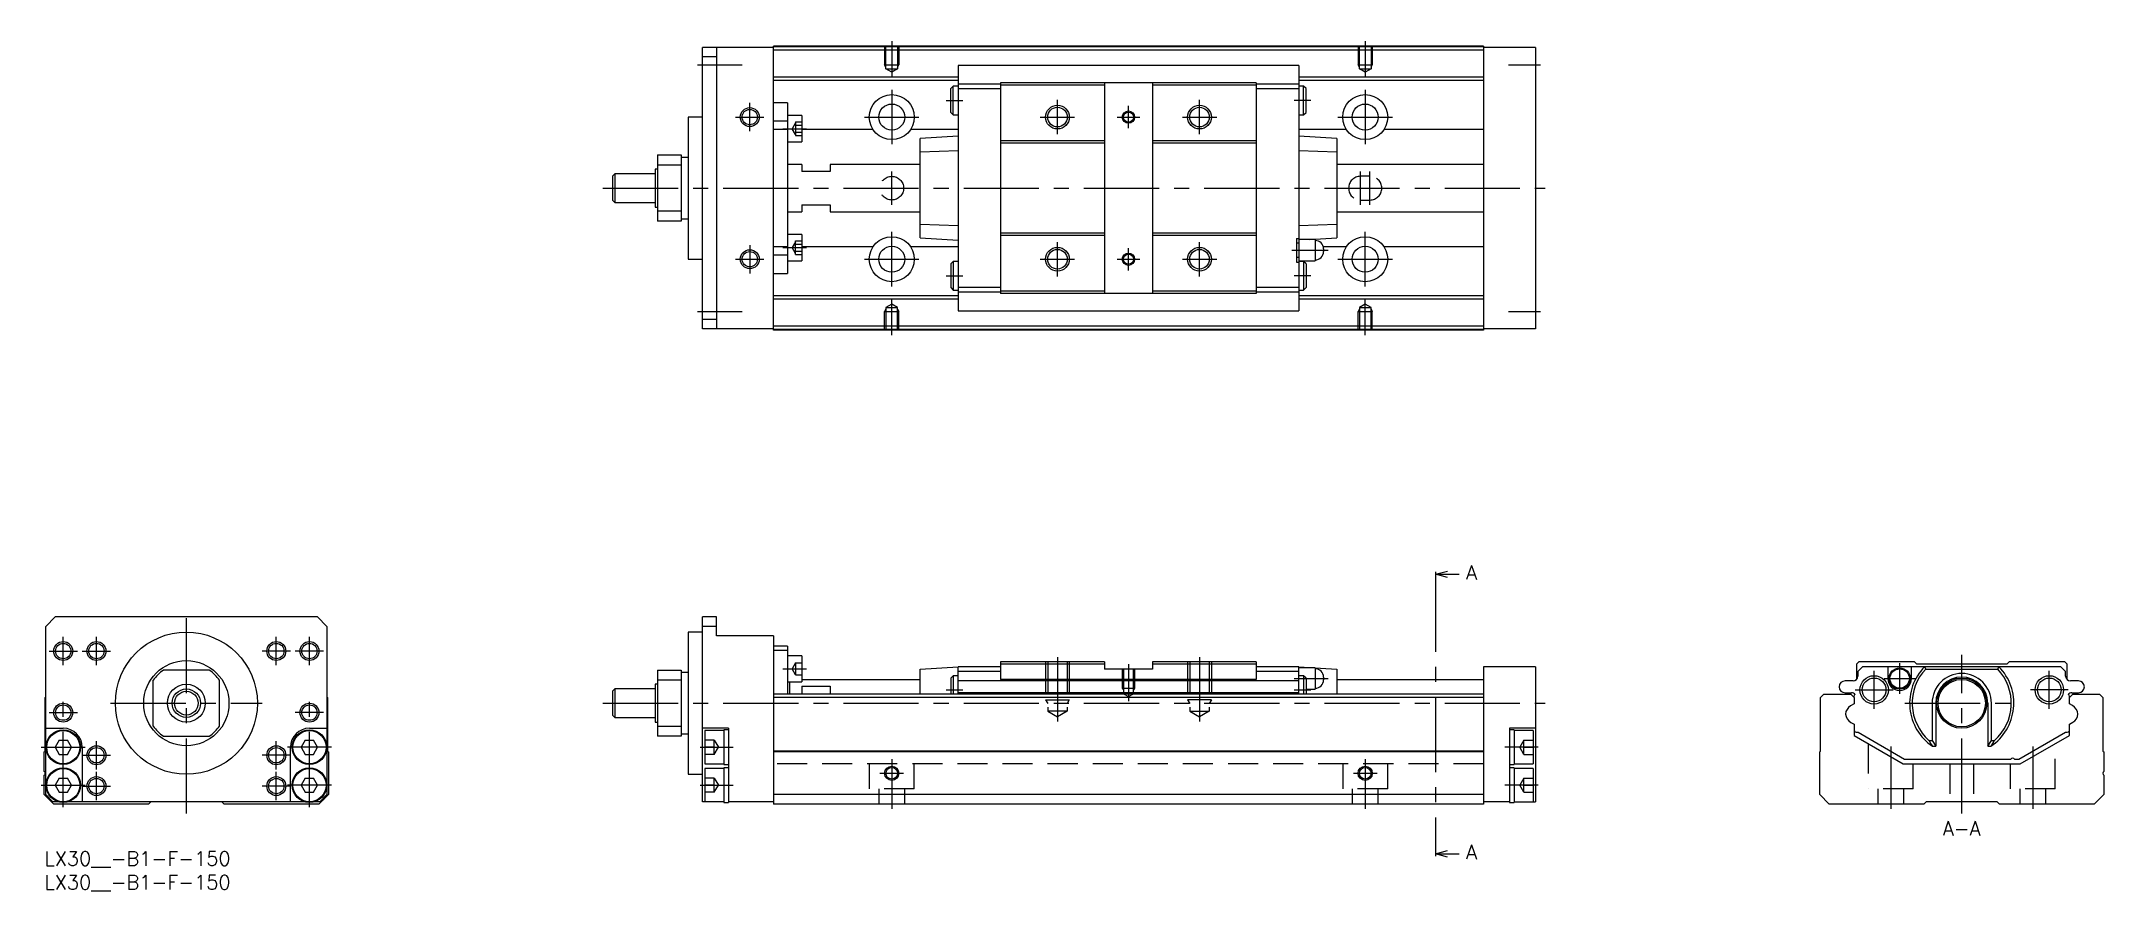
# Model space of a CAD drawing. Extents: x -1 to 435, y -8 to 171.
import ezdxf

# ---------------------------------------------------------------- set-up
doc = ezdxf.new("R2010")
doc.units = 0
doc.header["$LTSCALE"] = 0.5
doc.linetypes.add('CENTER', pattern=[50.8, 31.75, -6.35, 6.35, -6.35])
doc.linetypes.add('DASHED', pattern=[19.05, 12.7, -6.35])
for name, color, linetype in [('MSM_CENTER', 1, 'CENTER'), ('MSM_CONTINUOUS', 7, 'CONTINUOUS'), ('MSM_DASHED', 4, 'DASHED'), ('MSM_NARROW', 5, 'CONTINUOUS'), ('MSM_PART_NUMBER', 7, 'CONTINUOUS')]:
    doc.layers.add(name, color=color, linetype=linetype)
doc.styles.get("Standard").update_dxf_attribs({"font": 'txt.shx', "height": 3, "bigfont": 'bigfont.shx'})

# ---------------------------------------------------------------- blocks, each defined once
blk = doc.blocks.new('*U2')
at = {"layer": 'MSM_PART_NUMBER'}
blk.add_text('LX30__-B1-F-150', height=3, dxfattribs=at).set_placement((0, -3))
blk = doc.blocks.new('*U3')
at = {"layer": 'MSM_PART_NUMBER'}
blk.add_text('LX30__-B1-F-150', height=3, dxfattribs=at).set_placement((0, -8))

msp = doc.modelspace()

# ---------------------------------------------------------------- linework, layer by layer
at = {"layer": 'MSM_CENTER'}
for p, q in [((179, 171), (179, 163.49)), ((279, 171), (279, 163.49)), ((138, 166), (147.4, 166)), ((309.25, 166), (316, 166)), ((149, 152), (149, 158)), ((179, 160.75), (179, 149.25)), ((190.5, 158.5), (194, 158.5)), ((214, 151.37), (214, 158.62)), ((229, 152.63), (229, 157.36)), ((244, 151.37), (244, 158.62)), ((267.5, 158.5), (264, 158.5)), ((279, 160.75), (279, 149.25)), ((146, 155), (152, 155)), ((156, 152.55), (161, 152.55)), ((173.25, 155), (184.75, 155)), ((210.38, 155), (217.63, 155)), ((226.64, 155), (231.37, 155)), ((240.38, 155), (247.63, 155)), ((273.25, 155), (284.75, 155)), ((118, 140), (317, 140)), ((179, 136.5), (179, 143.5)), ((278, 136.5), (278, 143.5)), ((280, 136.5), (280, 143.5)), ((179, 119.25), (179, 130.75)), ((279, 119.25), (279, 130.75)), ((149, 128), (149, 122)), ((156, 127.44), (161, 127.44)), ((214, 121.37), (214, 128.62)), ((229, 122.63), (229, 127.36)), ((244, 121.37), (244, 128.62)), ((263.5, 126.9), (271.2, 126.9)), ((146, 125), (152, 125)), ((173.25, 125), (184.75, 125)), ((210.38, 125), (217.63, 125)), ((226.64, 125), (231.37, 125)), ((240.38, 125), (247.63, 125)), ((273.25, 125), (284.75, 125)), ((190.5, 121.5), (194, 121.5)), ((267.5, 121.5), (264, 121.5)), ((138, 114), (147.4, 114)), ((179, 109), (179, 116.51)), ((279, 109), (279, 116.51)), ((309.25, 114), (316, 114)), ((293.88, 58), (293.88, 0)), ((30, 8), (30, 51.5)), ((4, 39.3), (4, 45.3)), ((11, 39.3), (11, 45.3)), ((49, 39.3), (49, 45.3)), ((56, 39.3), (56, 45.3)), ((1, 42.3), (7, 42.3)), ((8, 42.3), (14, 42.3)), ((52, 42.3), (46, 42.3)), ((59, 42.3), (53, 42.3)), ((214, 41), (214, 27.41)), ((229, 39.5), (229, 31.69)), ((244, 41), (244, 27.41)), ((391.9, 33.25), (391.9, 39.75)), ((405, 8), (405, 41.5)), ((156, 38.55), (161, 38.55)), ((264, 36.5), (271.2, 36.5)), ((386.5, 30.1), (386.5, 38.1)), ((388.65, 36.5), (395.15, 36.5)), ((423.5, 30.1), (423.5, 38.1)), ((4, 9.35), (4, 32.3)), ((14, 31.3), (46, 31.3)), ((56, 9.35), (56, 32.3)), ((118, 31.3), (317, 31.3)), ((190.5, 34.1), (194, 34.1)), ((264, 34.1), (267.5, 34.1)), ((382.5, 34.1), (390.5, 34.1)), ((393, 31.3), (417, 31.3)), ((427.5, 34.1), (419.5, 34.1)), ((1, 29.3), (7, 29.3)), ((59, 29.3), (53, 29.3)), ((-0.65, 22), (8.65, 22)), ((11, 17.3), (11, 23.3)), ((49, 17.3), (49, 23.3)), ((60.65, 22), (51.35, 22)), ((138.5, 22), (145.5, 22)), ((315.5, 22), (308.5, 22)), ((390, 22.18), (390, 9)), ((420, 22.18), (420, 9)), ((8, 20.3), (14, 20.3)), ((52, 20.3), (46, 20.3)), ((179, 19.5), (179, 9)), ((279, 19.5), (279, 9)), ((-0.65, 14), (8.65, 14)), ((8, 13.8), (14, 13.8)), ((11, 10.8), (11, 16.8)), ((52, 13.8), (46, 13.8)), ((49, 10.8), (49, 16.8)), ((60.65, 14), (51.35, 14)), ((138.5, 14), (145.5, 14)), ((176.5, 16.5), (181.5, 16.5)), ((276.5, 16.5), (281.5, 16.5)), ((315.5, 14), (308.5, 14))]:
    msp.add_line(p, q, dxfattribs=at)
at = {"layer": 'MSM_CONTINUOUS'}
for p, q in [((304, 170), (154, 170)), ((154, 110), (154, 170)), ((304, 170), (304, 110)), ((154, 169.7), (139, 169.7)), ((139, 110.3), (139, 169.7)), ((142, 167.7), (139, 167.7)), ((142, 169.7), (142, 110.3)), ((304, 169.8), (154, 169.8)), ((304, 169.1), (154, 169.1)), ((265, 165.9), (193, 165.9)), ((193, 165.9), (193, 114.1)), ((265, 165.9), (265, 114.1)), ((315, 169.7), (304, 169.7)), ((315, 169.7), (315, 110.3)), ((193, 163.45), (154, 163.45)), ((193, 162.75), (154, 162.75)), ((192, 161.5), (191.5, 161)), ((193, 161.5), (192, 161.5)), ((192, 155.5), (192, 161.5)), ((202, 161.95), (193, 161.95)), ((256, 162.25), (202, 162.25)), ((202, 162.25), (202, 117.75)), ((223.9, 161.75), (202, 161.75)), ((223.9, 162.25), (223.9, 117.75)), ((234.1, 162.25), (234.1, 117.75)), ((256, 161.75), (234.1, 161.75)), ((256, 162.25), (256, 117.75)), ((265, 161.95), (256, 161.95)), ((304, 163.45), (265, 163.45)), ((304, 162.75), (265, 162.75)), ((266, 161.5), (265, 161.5)), ((266.5, 161), (266, 161.5)), ((266, 155.5), (266, 161.5)), ((157, 158), (154, 158)), ((157, 158), (157, 122)), ((191.5, 156), (191.5, 161)), ((202, 160.95), (193, 160.95)), ((265, 160.95), (256, 160.95)), ((266.5, 156), (266.5, 161)), ((136, 155), (136, 125)), ((139, 155), (136, 155)), ((157, 154.13), (154, 154.13)), ((160, 155.3), (157, 155.3)), ((160, 155.3), (160, 149.8)), ((191.5, 156), (192, 155.5)), ((192, 155.5), (193, 155.5)), ((265, 155.5), (266, 155.5)), ((266, 155.5), (266.5, 156)), ((157, 152.38), (154, 152.38)), ((157, 149.8), (160, 149.8)), ((175.05, 152.36), (160, 152.36)), ((193, 152.36), (182.95, 152.36)), ((193, 151), (185, 150.47)), ((185, 129.53), (185, 150.47)), ((223.9, 150), (202, 150)), ((223.9, 149.5), (202, 149.5)), ((256, 150), (234.1, 150)), ((256, 149.5), (234.1, 149.5)), ((275.05, 152.36), (265, 152.36)), ((273, 150.47), (265, 151)), ((273, 150.47), (273, 129.53)), ((304, 152.36), (282.95, 152.36)), ((129, 144), (129, 136)), ((129.5, 144), (129, 144)), ((129.5, 147), (134.5, 147)), ((129.5, 147), (129.5, 133)), ((134.5, 144.82), (129.5, 144.82)), ((134.5, 147), (134.5, 133)), ((136, 146.5), (134.5, 146.5)), ((160, 145), (157, 145)), ((160, 145), (160, 143.5)), ((166, 145), (166, 143.5)), ((185, 145), (166, 145)), ((193, 147.86), (185, 147.6)), ((273, 147.6), (265, 147.86)), ((304, 145), (273, 145)), ((120.5, 143), (120, 142.5)), ((120, 142.5), (120, 137.5)), ((120.5, 143), (120.5, 137)), ((129, 143), (120.5, 143)), ((166, 143.5), (160, 143.5)), ((120, 137.5), (120.5, 137)), ((120.5, 137), (129, 137)), ((129, 136), (129.5, 136)), ((129.5, 135.18), (134.5, 135.18)), ((160, 136.5), (166, 136.5)), ((160, 136.5), (160, 135)), ((166, 136.5), (166, 135)), ((134.5, 133), (129.5, 133)), ((134.5, 133.5), (136, 133.5)), ((157, 135), (160, 135)), ((166, 135), (185, 135)), ((185, 132.4), (193, 132.14)), ((265, 132.14), (273, 132.4)), ((273, 135), (304, 135)), ((157, 127.62), (154, 127.62)), ((160, 130.19), (157, 130.19)), ((160, 130.19), (160, 124.69)), ((175.05, 127.64), (160, 127.64)), ((193, 127.64), (182.95, 127.64)), ((185, 129.53), (193, 129)), ((223.9, 130.5), (202, 130.5)), ((223.9, 130), (202, 130)), ((256, 130.5), (234.1, 130.5)), ((256, 130), (234.1, 130)), ((264.5, 129.4), (264.5, 124.4)), ((264.5, 129.4), (265, 129.4)), ((265, 128.4), (264.5, 128.4)), ((268.45, 129.15), (265, 129.15)), ((267.26, 129.15), (273, 129.53)), ((268.45, 129.15), (268.45, 124.65)), ((275.05, 127.64), (270.14, 127.64)), ((270.2, 127.2), (270.2, 126.6)), ((304, 127.64), (282.95, 127.64)), ((136, 125), (139, 125)), ((157, 125.87), (154, 125.87)), ((154, 122), (157, 122)), ((157, 124.69), (160, 124.69)), ((192, 124.5), (191.5, 124)), ((191.5, 124), (191.5, 119)), ((192, 124.5), (192, 118.5)), ((193, 124.5), (192, 124.5)), ((264.5, 125.4), (265, 125.4)), ((264.5, 124.4), (265, 124.4)), ((265, 124.65), (268.45, 124.65)), ((266, 124.5), (265, 124.5)), ((266, 124.5), (266, 118.5)), ((266.5, 124), (266, 124.5)), ((266.5, 124), (266.5, 119)), ((191.5, 119), (192, 118.5)), ((192, 118.5), (193, 118.5)), ((202, 119.05), (193, 119.05)), ((202, 118.05), (193, 118.05)), ((223.9, 118.25), (202, 118.25)), ((256, 117.75), (202, 117.75)), ((256, 118.25), (234.1, 118.25)), ((265, 119.05), (256, 119.05)), ((265, 118.05), (256, 118.05)), ((265, 118.5), (266, 118.5)), ((266, 118.5), (266.5, 119)), ((193, 117.25), (154, 117.25)), ((193, 116.55), (154, 116.55)), ((193, 114.1), (265, 114.1)), ((304, 117.25), (265, 117.25)), ((304, 116.55), (265, 116.55)), ((142, 112.3), (139, 112.3)), ((154, 110.3), (139, 110.3)), ((304, 110.9), (154, 110.9)), ((304, 110.2), (154, 110.2)), ((304, 110), (154, 110)), ((315, 110.3), (304, 110.3)), ((293.88, 58.5), (296.38, 59.17)), ((293.88, 59), (293.88, 58)), ((296.38, 57.83), (293.88, 58.5)), ((293.88, 58.5), (298.88, 58.5)), ((2.3, 49.5), (0.3, 47.5)), ((57.7, 49.5), (2.3, 49.5)), ((59.7, 47.5), (57.7, 49.5)), ((139, 10.5), (139, 49.5)), ((142, 49.5), (139, 49.5)), ((142, 45.5), (142, 49.5)), ((0.3, 12), (0.3, 47.5)), ((59.7, 47.5), (59.7, 12)), ((139, 46.3), (136, 46.3)), ((136, 46.3), (136, 16.3)), ((142, 47.5), (139, 47.5)), ((154, 45.5), (142, 45.5)), ((154, 45.5), (154, 10)), ((157, 43.3), (154, 43.3)), ((157, 42.45), (154, 42.45)), ((157, 43.3), (157, 33.2)), ((160, 41.3), (157, 41.3)), ((160, 41.3), (160, 35.8)), ((202, 40), (202, 36.29)), ((223.9, 40), (202, 40)), ((223.9, 39.5), (202, 39.5)), ((223.9, 40), (223.9, 38.5)), ((256, 40), (234.1, 40)), ((234.1, 40), (234.1, 38.5)), ((256, 39.5), (234.1, 39.5)), ((256, 40), (256, 36.29)), ((383.25, 40), (382.75, 39.5)), ((382.75, 39.5), (382.75, 36.29)), ((395, 40), (383.25, 40)), ((395.5, 39.5), (395, 40)), ((414.5, 39.5), (395.5, 39.5)), ((415, 40), (414.5, 39.5)), ((426.75, 40), (415, 40)), ((427.25, 39.5), (426.75, 40)), ((427.25, 36.29), (427.25, 39.5)), ((23, 26.48), (23, 36.12)), ((34.82, 38.3), (25.18, 38.3)), ((37, 26.48), (37, 36.12)), ((129.5, 35.3), (129, 35.3)), ((129, 35.3), (129, 27.3)), ((129.5, 38.3), (134.5, 38.3)), ((129.5, 38.3), (129.5, 24.3)), ((134.5, 36.12), (129.5, 36.12)), ((134.5, 38.3), (134.5, 24.3)), ((136, 37.8), (134.5, 37.8)), ((157, 35.8), (160, 35.8)), ((157.5, 33.2), (157.5, 35.8)), ((160, 36.3), (185, 36.3)), ((160, 34.87), (166, 34.87)), ((160, 34.87), (160, 33.2)), ((166, 34.87), (166, 33.2)), ((185, 38.5), (193, 39)), ((185, 33.2), (185, 38.5)), ((192, 37.1), (191.5, 36.6)), ((191.5, 36.6), (191.5, 33.2)), ((193, 37.1), (192, 37.1)), ((192, 37.1), (192, 33.2)), ((202, 39), (193, 39)), ((193, 33.2), (193, 39)), ((202, 38), (193, 38)), ((265, 36), (193, 36)), ((256, 36.29), (202, 36.29)), ((234.1, 38.5), (223.9, 38.5)), ((265, 39), (256, 39)), ((265, 38), (256, 38)), ((265, 39), (273, 38.5)), ((265, 33.2), (265, 39)), ((268.45, 38.75), (265, 38.75)), ((266, 37.1), (265, 37.1)), ((266.5, 36.6), (266, 37.1)), ((266, 37.1), (266, 33.2)), ((266.5, 36.6), (266.5, 33.2)), ((268.45, 38.75), (268.45, 34.25)), ((270.2, 36.8), (270.2, 36.2)), ((273, 38.5), (273, 33.2)), ((273, 36.3), (304, 36.3)), ((304, 39), (304, 10)), ((315, 39), (304, 39)), ((315, 39), (315, 10.5)), ((382.05, 36), (380.35, 36)), ((384.05, 39), (383.05, 38)), ((383.05, 38), (383.05, 37)), ((425.95, 39), (384.05, 39)), ((389.4, 39), (389.4, 36.5)), ((394.4, 36.5), (394.4, 39)), ((397.14, 39), (397.4, 38.5)), ((397.4, 38.5), (412.6, 38.5)), ((412.6, 38.5), (412.86, 39)), ((426.95, 38), (425.95, 39)), ((426.95, 37), (426.95, 38)), ((429.65, 36), (427.95, 36)), ((0.2, 32.5), (0.3, 32.6)), ((0.2, 21.2), (0.2, 32.5)), ((59.7, 32.6), (59.8, 32.5)), ((59.8, 32.5), (59.8, 21.2)), ((120.5, 34.3), (120, 33.8)), ((120, 33.8), (120, 28.8)), ((129, 34.3), (120.5, 34.3)), ((120.5, 34.3), (120.5, 28.3)), ((304, 33.2), (154, 33.2)), ((304, 32.5), (154, 32.5)), ((265, 33.5), (193, 33.5)), ((266.5, 34.25), (268.45, 34.25)), ((375.2, 32.5), (375.9, 33.2)), ((375.2, 21.2), (375.2, 32.5)), ((375.9, 33.2), (381.55, 33.2)), ((380.35, 33.5), (381.75, 33.5)), ((382.25, 31.15), (381.5, 30.72)), ((381.55, 33.2), (382.25, 32.5)), ((382.2, 32.7), (382.2, 32.55)), ((382.25, 32.5), (382.25, 31.15)), ((398.74, 31.3), (398.74, 23.45)), ((399.5, 31.3), (399.5, 22.2)), ((410.5, 31.3), (410.5, 22.2)), ((411.26, 23.45), (411.26, 31.3)), ((427.75, 32.5), (428.45, 33.2)), ((427.75, 32.5), (427.8, 32.55)), ((427.75, 31.15), (427.75, 32.5)), ((427.75, 31.15), (427.75, 32.5)), ((428.4, 30.78), (427.75, 31.15)), ((428.4, 30.78), (427.75, 31.15)), ((427.8, 32.55), (427.8, 32.7)), ((428.25, 33.5), (429.65, 33.5)), ((428.45, 33.2), (434.1, 33.2)), ((434.1, 33.2), (434.8, 32.5)), ((434.8, 32.5), (434.8, 21.2)), ((120, 28.8), (120.5, 28.3)), ((120.5, 28.3), (129, 28.3)), ((129, 27.3), (129.5, 27.3)), ((129.5, 26.48), (134.5, 26.48)), ((381.6, 27.22), (382.25, 26.85)), ((382.25, 26.85), (382.25, 24.5)), ((427.75, 26.85), (428.5, 27.28)), ((427.75, 26.85), (428.5, 27.28)), ((427.75, 25.45), (427.75, 26.85)), ((427.75, 24.5), (427.75, 26.85)), ((0.3, 26), (4, 26)), ((3.13, 23.5), (2.27, 22)), ((2.27, 22), (3.13, 20.5)), ((3.13, 23.5), (4.87, 23.5)), ((5.73, 22), (4.87, 23.5)), ((4.87, 20.5), (5.73, 22)), ((8, 22), (8, 10.5)), ((25.18, 24.3), (34.82, 24.3)), ((52, 10.5), (52, 22)), ((55.13, 23.5), (54.27, 22)), ((54.27, 22), (55.13, 20.5)), ((55.13, 23.5), (56.87, 23.5)), ((56, 26), (59.7, 26)), ((57.73, 22), (56.87, 23.5)), ((56.87, 20.5), (57.73, 22)), ((134.5, 24.3), (129.5, 24.3)), ((134.5, 24.8), (136, 24.8)), ((144.5, 26), (139, 26)), ((143.5, 25.5), (139.5, 25.5)), ((139.5, 25.5), (139.5, 18.5)), ((144.5, 25.65), (143.5, 25.65)), ((143.5, 25.65), (143.5, 18.35)), ((144.5, 26), (144.5, 10.35)), ((315, 26), (309.5, 26)), ((309.5, 26), (309.5, 10.35)), ((310.5, 25.65), (309.5, 25.65)), ((310.5, 25.65), (310.5, 18.35)), ((314.5, 25.5), (310.5, 25.5)), ((314.5, 25.5), (314.5, 18.5)), ((382.25, 24.5), (392.64, 18.5)), ((382.7, 25.16), (383.1, 25.16)), ((383.1, 25.16), (392.91, 19.5)), ((398.07, 23.45), (398.74, 23.45)), ((398.74, 23.45), (399.5, 22.2)), ((398.82, 22.2), (399.5, 22.2)), ((410.5, 22.2), (411.26, 23.45)), ((410.5, 22.2), (411.18, 22.2)), ((411.26, 23.45), (411.93, 23.45)), ((417.09, 19.5), (426.9, 25.16)), ((417.36, 18.5), (427.75, 24.5)), ((426.9, 25.16), (427.3, 25.16)), ((0, 21), (0.2, 21.2)), ((0, 16.9), (0, 21)), ((3.13, 20.5), (4.87, 20.5)), ((55.13, 20.5), (56.87, 20.5)), ((59.8, 21.2), (60, 21)), ((60, 21), (60, 12)), ((139.5, 18.5), (143.5, 18.5)), ((143.5, 17.5), (139.5, 17.5)), ((139.5, 17.5), (139.5, 10.5)), ((143.5, 18.35), (144.5, 18.35)), ((144.5, 17.65), (143.5, 17.65)), ((143.5, 17.65), (143.5, 10.35)), ((304, 21.2), (154, 21.2)), ((304, 21), (154, 21)), ((309.5, 18.35), (310.5, 18.35)), ((310.5, 17.65), (309.5, 17.65)), ((310.5, 18.5), (314.5, 18.5)), ((310.5, 17.65), (310.5, 10.35)), ((314.5, 17.5), (310.5, 17.5)), ((314.5, 17.5), (314.5, 10.5)), ((375, 21), (375.2, 21.2)), ((375, 12), (375, 21)), ((392.64, 18.5), (417.36, 18.5)), ((392.91, 19.5), (415.35, 19.5)), ((416.15, 19.5), (417.09, 19.5)), ((434.8, 21.2), (435, 21)), ((435, 21), (435, 16.9)), ((0, 12), (0, 16.1)), ((3.13, 15.5), (2.27, 14)), ((2.27, 14), (3.13, 12.5)), ((3.13, 15.5), (4.87, 15.5)), ((5.73, 14), (4.87, 15.5)), ((4.87, 12.5), (5.73, 14)), ((55.13, 15.5), (54.27, 14)), ((54.27, 14), (55.13, 12.5)), ((55.13, 15.5), (56.87, 15.5)), ((57.73, 14), (56.87, 15.5)), ((56.87, 12.5), (57.73, 14)), ((136, 16.3), (139, 16.3)), ((435, 16.1), (435, 12)), ((2, 10), (0, 12)), ((1.8, 10.5), (0.3, 12)), ((2.96, 10.5), (1.8, 10.5)), ((22, 10), (2, 10)), ((3.13, 12.5), (4.87, 12.5)), ((54.96, 10.5), (5.04, 10.5)), ((22.5, 10.5), (22, 10)), ((38, 10), (37.5, 10.5)), ((58, 10), (38, 10)), ((55.13, 12.5), (56.87, 12.5)), ((58.2, 10.5), (57.04, 10.5)), ((60, 12), (58, 10)), ((59.7, 12), (58.2, 10.5)), ((143.5, 10.5), (139, 10.5)), ((143.5, 10.35), (144.5, 10.35)), ((154, 10.5), (144.5, 10.5)), ((304, 12), (154, 12)), ((304, 10), (154, 10)), ((309.5, 10.5), (304, 10.5)), ((309.5, 10.35), (310.5, 10.35)), ((310.5, 10.5), (315, 10.5)), ((377, 10), (375, 12)), ((397, 10), (377, 10)), ((397.5, 10.5), (397, 10)), ((412.5, 10.5), (397.5, 10.5)), ((413, 10), (412.5, 10.5)), ((433, 10), (413, 10)), ((435, 12), (433, 10)), ((293.88, -0.5), (296.38, 0.17)), ((293.88, 0), (293.88, -1)), ((296.38, -1.17), (293.88, -0.5)), ((293.88, -0.5), (298.88, -0.5))]:
    msp.add_line(p, q, dxfattribs=at)
for centre, radius in [((179, 155), 4.75), ((179, 155), 2.75), ((214, 155), 2.07), ((244, 155), 2.07), ((279, 155), 4.75), ((279, 155), 2.75), ((149, 155), 1.62), ((229, 155), 1.06), ((149, 125), 1.62), ((179, 125), 4.75), ((179, 125), 2.75), ((214, 125), 2.07), ((244, 125), 2.07), ((279, 125), 4.75), ((279, 125), 2.75), ((229, 125), 1.06), ((4, 42.3), 1.62), ((11, 42.3), 1.62), ((30, 31.3), 15), ((49, 42.3), 1.62), ((56, 42.3), 1.62), ((30, 31.3), 9), ((30, 31.3), 4), ((386.5, 34.1), 3), ((386.5, 34.1), 2.5), ((391.9, 36.5), 2.25), ((391.9, 36.5), 2.05), ((405, 31.3), 5.3), ((405, 31.3), 5), ((423.5, 34.1), 3), ((423.5, 34.1), 2.5), ((4, 29.3), 1.62), ((30, 31.3), 3), ((30, 31.3), 2.5), ((56, 29.3), 1.62), ((4, 22), 3.65), ((4, 22), 3.5), ((11, 20.3), 1.62), ((49, 20.3), 1.62), ((56, 22), 3.65), ((56, 22), 3.5), ((4, 14), 3.65), ((4, 14), 3.5), ((56, 14), 3.65), ((56, 14), 3.5), ((179, 16.5), 1.23), ((279, 16.5), 1.23), ((11, 13.8), 1.62), ((49, 13.8), 1.62)]:
    msp.add_circle(centre, radius, dxfattribs=at)
for centre, radius, start, end in [((268.45, 127.2), 1.75, 0, 90), ((268.45, 126.6), 1.75, 270, 0), ((30, 31.3), 8.5, 124.5603, 145.4397), ((30, 31.3), 8.5, 34.5603, 55.4397), ((268.45, 36.8), 1.75, 0, 90), ((268.45, 36.2), 1.75, 270, 0), ((380.35, 34.75), 1.25, 90, 270), ((382.05, 37), 1, 270, 0), ((391.9, 36.5), 2.5, 180, 0), ((405, 31.3), 11, 135.573, 235.8196), ((405, 31.3), 10.47, 136.5713, 228.5552), ((405, 31.3), 6.26, 0, 180), ((405, 31.3), 5.5, 0, 180), ((405, 31.3), 11, 304.1804, 44.427), ((405, 31.3), 10.47, 311.4448, 43.4287), ((427.95, 37), 1, 180, 270), ((429.65, 34.75), 1.25, 270, 90), ((382.65, 28.85), 2.2, 121.4553, 176.019), ((381.75, 32.5), 1, 41.234, 90), ((382.7, 32.7), 0.5, 113.3254, 180), ((428.25, 32.5), 1, 90, 138.766), ((427.3, 32.7), 0.5, 0, 66.6746), ((427.35, 28.85), 2.2, 3.981, 61.4552), ((30, 31.3), 8.5, 214.5603, 235.4397), ((30, 31.3), 8.5, 304.5603, 325.4397), ((382.65, 29.15), 2.2, 183.981, 241.4552), ((427.35, 29.15), 2.2, 301.4553, 356.019), ((427.35, 29.15), 2.2, 301.4553, 356.019), ((4, 22), 4, 0, 90), ((56, 22), 4, 90, 180), ((382.7, 25.66), 0.5, 205.8419, 270), ((406, 27.35), 8.83, 206.1475, 215.6253), ((404, 27.35), 8.84, 324.3755, 333.8517), ((427.3, 25.66), 0.5, 270, 334.1581), ((415.75, 19.2), 0.5, 36.8699, 143.1301), ((-0.3, 16.5), 0.5, 306.8699, 53.1301), ((435.3, 16.5), 0.5, 126.8699, 233.1301), ((2.3, 12.5), 2, 216.8699, 233.1301), ((57.7, 12.5), 2, 306.8699, 323.1301)]:
    msp.add_arc(centre, radius, start, end, dxfattribs=at)
at = {"layer": 'MSM_DASHED'}
for p, q in [((177.5, 170), (177.5, 166)), ((177.77, 165.2), (177.77, 170)), ((180.23, 170), (180.23, 165.2)), ((180.5, 170), (180.5, 166)), ((277.5, 170), (277.5, 166)), ((277.77, 165.2), (277.77, 170)), ((280.23, 170), (280.23, 165.2)), ((280.5, 170), (280.5, 166)), ((177.77, 165.53), (177.5, 166)), ((177.5, 166), (180.5, 166)), ((180.23, 165.53), (180.5, 166)), ((277.77, 165.53), (277.5, 166)), ((277.5, 166), (280.5, 166)), ((280.23, 165.53), (280.5, 166)), ((177.77, 165.2), (180.23, 165.2)), ((179, 164.49), (177.77, 165.2)), ((180.23, 165.2), (179, 164.49)), ((277.77, 165.2), (280.23, 165.2)), ((279, 164.49), (277.77, 165.2)), ((280.23, 165.2), (279, 164.49)), ((158.7, 153.8), (157.98, 152.55)), ((158.7, 151.3), (157.98, 152.55)), ((158.7, 154), (160, 154)), ((158.7, 154), (158.7, 151.11)), ((158.7, 153.28), (160, 153.28)), ((158.7, 151.83), (160, 151.83)), ((158.7, 151.11), (160, 151.11)), ((280, 142.5), (278, 142.5)), ((278, 137.5), (280, 137.5)), ((158.7, 128.69), (157.98, 127.44)), ((158.7, 126.19), (157.98, 127.44)), ((158.7, 128.89), (160, 128.89)), ((158.7, 126), (158.7, 128.89)), ((158.7, 128.17), (160, 128.17)), ((158.7, 126.72), (160, 126.72)), ((158.7, 126), (160, 126)), ((177.77, 114.47), (177.5, 114)), ((177.5, 110), (177.5, 114)), ((177.5, 114), (180.5, 114)), ((179, 115.51), (177.77, 114.8)), ((177.77, 114.8), (177.77, 110)), ((177.77, 114.8), (180.23, 114.8)), ((180.23, 114.8), (179, 115.51)), ((180.23, 110), (180.23, 114.8)), ((180.23, 114.47), (180.5, 114)), ((180.5, 110), (180.5, 114)), ((277.77, 114.47), (277.5, 114)), ((277.5, 110), (277.5, 114)), ((277.5, 114), (280.5, 114)), ((279, 115.51), (277.77, 114.8)), ((277.77, 114.8), (277.77, 110)), ((277.77, 114.8), (280.23, 114.8)), ((280.23, 114.8), (279, 115.51)), ((280.23, 110), (280.23, 114.8)), ((280.23, 114.47), (280.5, 114)), ((280.5, 110), (280.5, 114)), ((158.7, 39.8), (157.98, 38.55)), ((158.7, 39.8), (160, 39.8)), ((158.7, 39.8), (158.7, 37.3)), ((211.5, 40), (211.5, 32)), ((211.93, 40), (211.93, 29.6)), ((216.07, 40), (216.07, 29.6)), ((216.5, 40), (216.5, 32)), ((241.5, 40), (241.5, 32)), ((241.93, 40), (241.93, 29.6)), ((246.07, 40), (246.07, 29.6)), ((246.5, 40), (246.5, 32)), ((158.7, 37.3), (157.98, 38.55)), ((158.7, 38.55), (160, 38.55)), ((158.7, 37.3), (160, 37.3)), ((227.7, 38.5), (227.7, 34.5)), ((227.94, 38.5), (227.94, 33.3)), ((230.06, 33.3), (230.06, 38.5)), ((230.3, 38.5), (230.3, 34.5)), ((211.5, 32), (211.93, 31.25)), ((211.5, 32), (216.5, 32)), ((216.5, 32), (216.07, 31.25)), ((227.7, 34.5), (227.94, 34.08)), ((227.7, 34.5), (230.3, 34.5)), ((230.06, 33.3), (227.94, 33.3)), ((227.94, 33.3), (229, 32.69)), ((229, 32.69), (230.06, 33.3)), ((230.3, 34.5), (230.06, 34.08)), ((246.5, 32), (241.5, 32)), ((241.5, 32), (241.93, 31.25)), ((246.5, 32), (246.07, 31.25)), ((216.07, 29.6), (211.93, 29.6)), ((211.93, 29.6), (214, 28.41)), ((216.07, 29.6), (214, 28.41)), ((241.93, 29.6), (246.07, 29.6)), ((241.93, 29.6), (244, 28.41)), ((246.07, 29.6), (244, 28.41)), ((141.5, 23.5), (139.5, 23.5)), ((141.5, 22), (139.5, 22)), ((141.5, 20.5), (141.5, 23.5)), ((141.5, 23.5), (142.37, 22)), ((141.5, 20.5), (142.37, 22)), ((312.5, 23.5), (311.63, 22)), ((312.5, 20.5), (311.63, 22)), ((312.5, 20.5), (312.5, 23.5)), ((312.5, 23.5), (314.5, 23.5)), ((312.5, 22), (314.5, 22)), ((385.25, 22.77), (385.25, 13.2)), ((424.75, 13.2), (424.75, 22.77)), ((141.5, 20.5), (139.5, 20.5)), ((304, 18.5), (154, 18.5)), ((174.25, 18.5), (174.25, 13.2)), ((183.75, 13.2), (183.75, 18.5)), ((274.25, 18.5), (274.25, 13.2)), ((283.75, 13.2), (283.75, 18.5)), ((312.5, 20.5), (314.5, 20.5)), ((394.75, 13.2), (394.75, 18.5)), ((402.5, 18.5), (402.5, 10.5)), ((407.5, 18.5), (407.5, 10.5)), ((415.25, 18.5), (415.25, 13.2)), ((141.5, 15.5), (139.5, 15.5)), ((141.5, 14), (139.5, 14)), ((141.5, 12.5), (141.5, 15.5)), ((141.5, 15.5), (142.37, 14)), ((141.5, 12.5), (142.37, 14)), ((183.75, 13.2), (174.25, 13.2)), ((176.25, 13.2), (176.25, 10)), ((181.75, 10), (181.75, 13.2)), ((283.75, 13.2), (274.25, 13.2)), ((276.25, 13.2), (276.25, 10)), ((281.75, 10), (281.75, 13.2)), ((312.5, 15.5), (311.63, 14)), ((312.5, 12.5), (311.63, 14)), ((312.5, 12.5), (312.5, 15.5)), ((312.5, 15.5), (314.5, 15.5)), ((312.5, 14), (314.5, 14)), ((394.75, 13.2), (385.25, 13.2)), ((387.25, 13.2), (387.25, 10)), ((392.75, 10), (392.75, 13.2)), ((424.75, 13.2), (415.25, 13.2)), ((417.25, 13.2), (417.25, 10)), ((422.75, 10), (422.75, 13.2)), ((141.5, 12.5), (139.5, 12.5)), ((312.5, 12.5), (314.5, 12.5))]:
    msp.add_line(p, q, dxfattribs=at)
msp.add_circle((179, 140), 2.5, dxfattribs=at)
for centre, start, end in [((278, 140), 90, 270), ((280, 140), 270, 90)]:
    msp.add_arc(centre, 2.5, start, end, dxfattribs=at)
at = {"layer": 'MSM_NARROW'}
for centre, radius in [((149, 155), 2), ((214, 155), 2.5), ((244, 155), 2.5), ((229, 155), 1.3), ((149, 125), 2), ((214, 125), 2.5), ((244, 125), 2.5), ((229, 125), 1.3), ((4, 42.3), 2), ((11, 42.3), 2), ((49, 42.3), 2), ((56, 42.3), 2), ((4, 29.3), 2), ((56, 29.3), 2), ((11, 20.3), 2), ((49, 20.3), 2), ((179, 16.5), 1.5), ((279, 16.5), 1.5), ((11, 13.8), 2), ((49, 13.8), 2)]:
    msp.add_circle(centre, radius, dxfattribs=at)

# ---------------------------------------------------------------- block references
at = {"layer": 'MSM_CONTINUOUS'}
for name in ['*U2', '*U3']:
    msp.add_blockref(name, (0, 0), dxfattribs=at)

# ---------------------------------------------------------------- texts
at = {"layer": 'MSM_PART_NUMBER'}
for s, p in [('A', (300.29, 57.37)), ('A-A', (401.01, 3.36)), ('A', (300.29, -1.63))]:
    msp.add_text(s, height=3, dxfattribs=at).set_placement(p)

doc.saveas('drawing.dxf')
